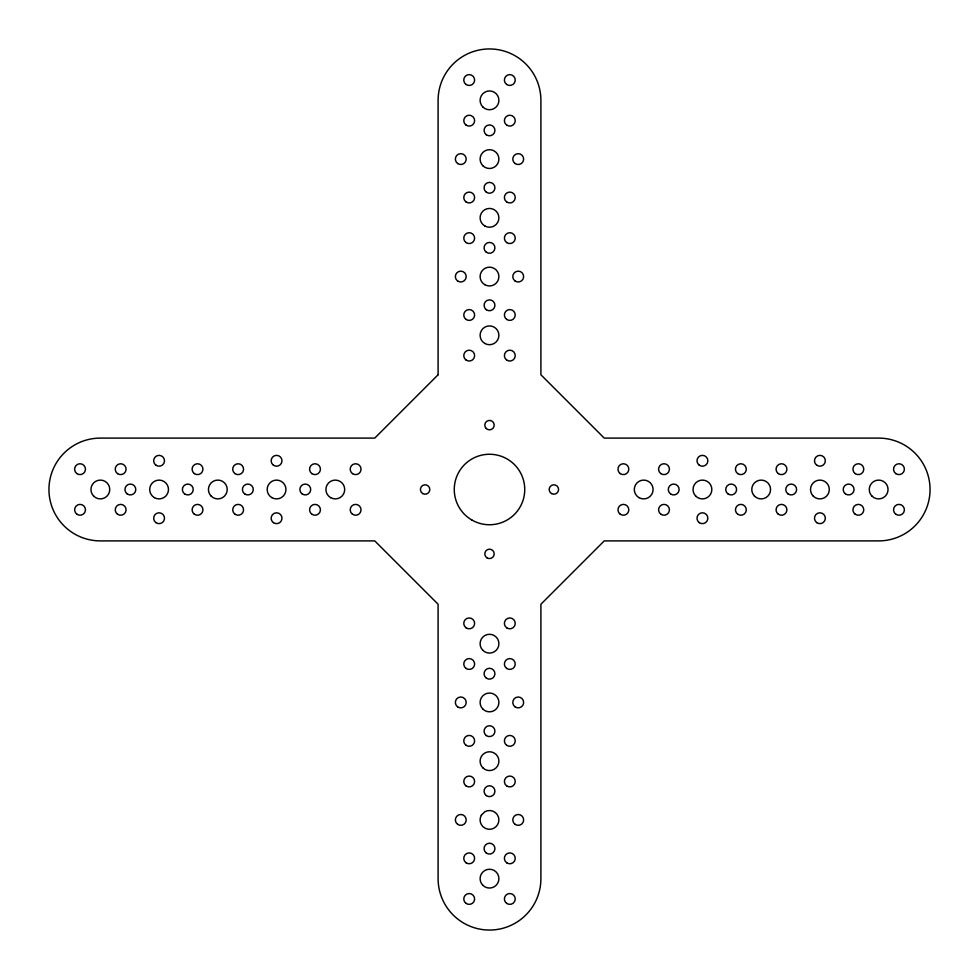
<?xml version="1.0" encoding="UTF-8"?>
<svg xmlns="http://www.w3.org/2000/svg" width="979" height="979" viewBox="0 0 979 979"><rect width="100%" height="100%" fill="white"/><g stroke="black" fill="none" stroke-linecap="round" stroke-linejoin="round"><path stroke-width="1.47" d="M481.362 815.213L481.093 815.703A9.398 9.398 0 0 0 482.855 826.557L483.259 826.937A9.398 9.398 0 0 0 495.815 826.863A9.398 9.398 0 0 0 497.087 814.369A9.398 9.398 0 0 0 484.801 811.775L481.362 815.213M438.102 374.761L374.761 438.102L100.347 438.102A51.397 51.397 0 0 0 48.95 489.5A51.397 51.397 0 0 0 100.347 540.897L374.761 540.897L438.102 604.239L438.102 878.652A51.397 51.397 0 0 0 489.5 930.05A51.397 51.397 0 0 0 540.897 878.652L540.897 604.239L604.239 540.897L878.652 540.897A51.397 51.397 0 0 0 930.05 489.5A51.397 51.397 0 0 0 878.652 438.102L604.239 438.102L540.897 374.761L540.897 100.347A51.397 51.397 0 0 0 489.5 48.95A51.397 51.397 0 0 0 438.102 100.347L438.102 374.761M487.15 557.944A4.699 4.699 0 0 0 494.199 553.881A4.699 4.699 0 0 0 487.15 549.806A4.699 4.699 0 0 0 487.15 557.944M486.171 428.447A4.699 4.699 0 0 0 494.04 426.342A4.699 4.699 0 0 0 488.288 420.578A4.699 4.699 0 0 0 486.171 428.447M466.065 903.397A5.433 5.433 0 0 0 474.607 899.456A5.433 5.433 0 0 0 466.91 894.035A5.433 5.433 0 0 0 466.065 903.397M506.681 903.397A5.433 5.433 0 0 0 515.223 899.456A5.433 5.433 0 0 0 507.526 894.035A5.433 5.433 0 0 0 506.681 903.397M466.065 862.78A5.433 5.433 0 0 0 474.607 858.84A5.433 5.433 0 0 0 466.91 853.407A5.433 5.433 0 0 0 466.065 862.78M506.681 862.78A5.433 5.433 0 0 0 515.223 858.84A5.433 5.433 0 0 0 507.526 853.407A5.433 5.433 0 0 0 506.681 862.78M457.646 824.355A5.433 5.433 0 0 0 466.188 820.402A5.433 5.433 0 0 0 458.502 814.981A5.433 5.433 0 0 0 457.646 824.355M486.367 853.076A5.433 5.433 0 0 0 494.909 849.123A5.433 5.433 0 0 0 487.224 843.702A5.433 5.433 0 0 0 486.367 853.076M486.367 795.633A5.433 5.433 0 0 0 494.909 791.681A5.433 5.433 0 0 0 487.224 786.259A5.433 5.433 0 0 0 486.367 795.633M466.065 785.917A5.433 5.433 0 0 0 474.607 781.976A5.433 5.433 0 0 0 466.91 776.555A5.433 5.433 0 0 0 466.065 785.917M506.681 785.917A5.433 5.433 0 0 0 515.223 781.976A5.433 5.433 0 0 0 507.526 776.555A5.433 5.433 0 0 0 506.681 785.917M466.065 745.3A5.433 5.433 0 0 0 474.607 741.36A5.433 5.433 0 0 0 466.91 735.927A5.433 5.433 0 0 0 466.065 745.3M486.367 735.596A5.433 5.433 0 0 0 494.909 731.643A5.433 5.433 0 0 0 487.224 726.222A5.433 5.433 0 0 0 486.367 735.596M506.681 745.3A5.433 5.433 0 0 0 515.223 741.36A5.433 5.433 0 0 0 507.526 735.927A5.433 5.433 0 0 0 506.681 745.3M457.646 706.875A5.433 5.433 0 0 0 466.188 702.922A5.433 5.433 0 0 0 458.502 697.501A5.433 5.433 0 0 0 457.646 706.875M515.089 706.875A5.433 5.433 0 0 0 523.63 702.922A5.433 5.433 0 0 0 515.945 697.501A5.433 5.433 0 0 0 515.089 706.875M486.367 678.153A5.433 5.433 0 0 0 494.909 674.201A5.433 5.433 0 0 0 487.224 668.779A5.433 5.433 0 0 0 486.367 678.153M466.065 668.437A5.433 5.433 0 0 0 474.607 664.496A5.433 5.433 0 0 0 466.91 659.075A5.433 5.433 0 0 0 466.065 668.437M506.681 668.437A5.433 5.433 0 0 0 515.223 664.496A5.433 5.433 0 0 0 507.526 659.075A5.433 5.433 0 0 0 506.681 668.437M466.065 627.82A5.433 5.433 0 0 0 474.607 623.88A5.433 5.433 0 0 0 466.91 618.447A5.433 5.433 0 0 0 466.065 627.82M506.681 627.82A5.433 5.433 0 0 0 515.223 623.88A5.433 5.433 0 0 0 507.526 618.447A5.433 5.433 0 0 0 506.681 627.82M506.681 360.052A5.433 5.433 0 0 0 515.223 356.111A5.433 5.433 0 0 0 507.526 350.69A5.433 5.433 0 0 0 506.681 360.052M466.065 360.052A5.433 5.433 0 0 0 474.607 356.111A5.433 5.433 0 0 0 466.91 350.69A5.433 5.433 0 0 0 466.065 360.052M506.681 319.435A5.433 5.433 0 0 0 515.223 315.495A5.433 5.433 0 0 0 507.526 310.062A5.433 5.433 0 0 0 506.681 319.435M466.065 319.435A5.433 5.433 0 0 0 474.607 315.495A5.433 5.433 0 0 0 466.91 310.062A5.433 5.433 0 0 0 466.065 319.435M486.367 309.731A5.433 5.433 0 0 0 494.909 305.778A5.433 5.433 0 0 0 487.224 300.357A5.433 5.433 0 0 0 486.367 309.731M515.089 281.01A5.433 5.433 0 0 0 523.63 277.057A5.433 5.433 0 0 0 515.945 271.636A5.433 5.433 0 0 0 515.089 281.01M457.646 281.01A5.433 5.433 0 0 0 466.188 277.057A5.433 5.433 0 0 0 458.502 271.636A5.433 5.433 0 0 0 457.646 281.01M506.681 242.572A5.433 5.433 0 0 0 515.223 238.631A5.433 5.433 0 0 0 507.526 233.21A5.433 5.433 0 0 0 506.681 242.572M486.367 252.288A5.433 5.433 0 0 0 494.909 248.336A5.433 5.433 0 0 0 487.224 242.914A5.433 5.433 0 0 0 486.367 252.288M466.065 242.572A5.433 5.433 0 0 0 474.607 238.631A5.433 5.433 0 0 0 466.91 233.21A5.433 5.433 0 0 0 466.065 242.572M506.681 201.955A5.433 5.433 0 0 0 515.223 198.015A5.433 5.433 0 0 0 507.526 192.582A5.433 5.433 0 0 0 506.681 201.955M466.065 201.955A5.433 5.433 0 0 0 474.607 198.015A5.433 5.433 0 0 0 466.91 192.582A5.433 5.433 0 0 0 466.065 201.955M486.367 192.251A5.433 5.433 0 0 0 494.909 188.298A5.433 5.433 0 0 0 487.224 182.877A5.433 5.433 0 0 0 486.367 192.251M515.089 163.53A5.433 5.433 0 0 0 523.63 159.577A5.433 5.433 0 0 0 515.945 154.156A5.433 5.433 0 0 0 515.089 163.53M457.646 163.53A5.433 5.433 0 0 0 466.188 159.577A5.433 5.433 0 0 0 458.502 154.156A5.433 5.433 0 0 0 457.646 163.53M506.681 125.092A5.433 5.433 0 0 0 515.223 121.151A5.433 5.433 0 0 0 507.526 115.73A5.433 5.433 0 0 0 506.681 125.092M486.367 134.808A5.433 5.433 0 0 0 494.909 130.856A5.433 5.433 0 0 0 487.224 125.434A5.433 5.433 0 0 0 486.367 134.808M466.065 125.092A5.433 5.433 0 0 0 474.607 121.151A5.433 5.433 0 0 0 466.91 115.73A5.433 5.433 0 0 0 466.065 125.092M506.681 84.475A5.433 5.433 0 0 0 515.223 80.535A5.433 5.433 0 0 0 507.526 75.102A5.433 5.433 0 0 0 506.681 84.475M466.065 84.475A5.433 5.433 0 0 0 474.607 80.535A5.433 5.433 0 0 0 466.91 75.102A5.433 5.433 0 0 0 466.065 84.475M895.834 514.244A5.433 5.433 0 0 0 904.376 510.304A5.433 5.433 0 0 0 896.678 504.883A5.433 5.433 0 0 0 895.834 514.244M895.834 473.628A5.433 5.433 0 0 0 904.376 469.687A5.433 5.433 0 0 0 896.678 464.254A5.433 5.433 0 0 0 895.834 473.628M855.218 514.244A5.433 5.433 0 0 0 863.759 510.304A5.433 5.433 0 0 0 856.062 504.883A5.433 5.433 0 0 0 855.218 514.244M855.218 473.628A5.433 5.433 0 0 0 863.759 469.687A5.433 5.433 0 0 0 856.062 464.254A5.433 5.433 0 0 0 855.218 473.628M845.501 493.942A5.433 5.433 0 0 0 854.043 489.989A5.433 5.433 0 0 0 846.358 484.568A5.433 5.433 0 0 0 845.501 493.942M816.78 522.664A5.433 5.433 0 0 0 825.321 518.711A5.433 5.433 0 0 0 817.636 513.29A5.433 5.433 0 0 0 816.78 522.664M816.78 465.221A5.433 5.433 0 0 0 825.321 461.268A5.433 5.433 0 0 0 817.636 455.847A5.433 5.433 0 0 0 816.78 465.221M788.058 493.942A5.433 5.433 0 0 0 796.6 489.989A5.433 5.433 0 0 0 788.915 484.568A5.433 5.433 0 0 0 788.058 493.942M778.354 514.244A5.433 5.433 0 0 0 786.896 510.304A5.433 5.433 0 0 0 779.198 504.883A5.433 5.433 0 0 0 778.354 514.244M778.354 473.628A5.433 5.433 0 0 0 786.896 469.687A5.433 5.433 0 0 0 779.198 464.254A5.433 5.433 0 0 0 778.354 473.628M737.738 514.244A5.433 5.433 0 0 0 746.279 510.304A5.433 5.433 0 0 0 738.582 504.883A5.433 5.433 0 0 0 737.738 514.244M737.738 473.628A5.433 5.433 0 0 0 746.279 469.687A5.433 5.433 0 0 0 738.582 464.254A5.433 5.433 0 0 0 737.738 473.628M728.021 493.942A5.433 5.433 0 0 0 736.563 489.989A5.433 5.433 0 0 0 728.878 484.568A5.433 5.433 0 0 0 728.021 493.942M699.3 522.664A5.433 5.433 0 0 0 707.841 518.711A5.433 5.433 0 0 0 700.156 513.29A5.433 5.433 0 0 0 699.3 522.664M699.3 465.221A5.433 5.433 0 0 0 707.841 461.268A5.433 5.433 0 0 0 700.156 455.847A5.433 5.433 0 0 0 699.3 465.221M670.578 493.942A5.433 5.433 0 0 0 679.12 489.989A5.433 5.433 0 0 0 671.435 484.568A5.433 5.433 0 0 0 670.578 493.942M660.874 514.244A5.433 5.433 0 0 0 669.416 510.304A5.433 5.433 0 0 0 661.718 504.883A5.433 5.433 0 0 0 660.874 514.244M660.874 473.628A5.433 5.433 0 0 0 669.416 469.687A5.433 5.433 0 0 0 661.718 464.254A5.433 5.433 0 0 0 660.874 473.628M620.258 514.244A5.433 5.433 0 0 0 628.799 510.304A5.433 5.433 0 0 0 621.102 504.883A5.433 5.433 0 0 0 620.258 514.244M620.258 473.628A5.433 5.433 0 0 0 628.799 469.687A5.433 5.433 0 0 0 621.102 464.254A5.433 5.433 0 0 0 620.258 473.628M76.913 514.244A5.433 5.433 0 0 0 85.454 510.304A5.433 5.433 0 0 0 77.757 504.883A5.433 5.433 0 0 0 76.913 514.244M76.913 473.628A5.433 5.433 0 0 0 85.454 469.687A5.433 5.433 0 0 0 77.757 464.254A5.433 5.433 0 0 0 76.913 473.628M117.529 473.628A5.433 5.433 0 0 0 126.071 469.687A5.433 5.433 0 0 0 118.373 464.254A5.433 5.433 0 0 0 117.529 473.628M117.529 514.244A5.433 5.433 0 0 0 126.071 510.304A5.433 5.433 0 0 0 118.373 504.883A5.433 5.433 0 0 0 117.529 514.244M127.233 493.942A5.433 5.433 0 0 0 135.775 489.989A5.433 5.433 0 0 0 128.09 484.568A5.433 5.433 0 0 0 127.233 493.942M155.955 465.221A5.433 5.433 0 0 0 164.496 461.268A5.433 5.433 0 0 0 156.811 455.847A5.433 5.433 0 0 0 155.955 465.221M155.955 522.664A5.433 5.433 0 0 0 164.496 518.711A5.433 5.433 0 0 0 156.811 513.29A5.433 5.433 0 0 0 155.955 522.664M184.676 493.942A5.433 5.433 0 0 0 193.218 489.989A5.433 5.433 0 0 0 185.533 484.568A5.433 5.433 0 0 0 184.676 493.942M194.393 473.628A5.433 5.433 0 0 0 202.934 469.687A5.433 5.433 0 0 0 195.237 464.254A5.433 5.433 0 0 0 194.393 473.628M194.393 514.244A5.433 5.433 0 0 0 202.934 510.304A5.433 5.433 0 0 0 195.237 504.883A5.433 5.433 0 0 0 194.393 514.244M235.009 514.244A5.433 5.433 0 0 0 243.551 510.304A5.433 5.433 0 0 0 235.853 504.883A5.433 5.433 0 0 0 235.009 514.244M244.713 493.942A5.433 5.433 0 0 0 253.255 489.989A5.433 5.433 0 0 0 245.57 484.568A5.433 5.433 0 0 0 244.713 493.942M235.009 473.628A5.433 5.433 0 0 0 243.551 469.687A5.433 5.433 0 0 0 235.853 464.254A5.433 5.433 0 0 0 235.009 473.628M273.435 465.221A5.433 5.433 0 0 0 281.976 461.268A5.433 5.433 0 0 0 274.291 455.847A5.433 5.433 0 0 0 273.435 465.221M273.435 522.664A5.433 5.433 0 0 0 281.976 518.711A5.433 5.433 0 0 0 274.291 513.29A5.433 5.433 0 0 0 273.435 522.664M302.156 493.942A5.433 5.433 0 0 0 310.698 489.989A5.433 5.433 0 0 0 303.013 484.568A5.433 5.433 0 0 0 302.156 493.942M311.873 473.628A5.433 5.433 0 0 0 320.414 469.687A5.433 5.433 0 0 0 312.717 464.254A5.433 5.433 0 0 0 311.873 473.628M311.873 514.244A5.433 5.433 0 0 0 320.414 510.304A5.433 5.433 0 0 0 312.717 504.883A5.433 5.433 0 0 0 311.873 514.244M551.532 493.575A4.699 4.699 0 0 0 558.581 489.5A4.699 4.699 0 0 0 551.532 485.425A4.699 4.699 0 0 0 551.532 493.575M422.769 493.575A4.699 4.699 0 0 0 429.818 489.5A4.699 4.699 0 0 0 422.769 485.425A4.699 4.699 0 0 0 422.769 493.575M352.489 514.244A5.433 5.433 0 0 0 361.031 510.304A5.433 5.433 0 0 0 353.333 504.883A5.433 5.433 0 0 0 352.489 514.244M352.489 473.628A5.433 5.433 0 0 0 361.031 469.687A5.433 5.433 0 0 0 353.333 464.254A5.433 5.433 0 0 0 352.489 473.628M482.855 885.297A9.398 9.398 0 0 0 498.58 881.088A9.398 9.398 0 0 0 487.065 869.572A9.398 9.398 0 0 0 482.855 885.297M515.089 824.355A5.433 5.433 0 0 0 523.63 820.402A5.433 5.433 0 0 0 515.945 814.981A5.433 5.433 0 0 0 515.089 824.355M482.855 650.337A9.398 9.398 0 0 0 498.58 646.128A9.398 9.398 0 0 0 487.065 634.612A9.398 9.398 0 0 0 482.855 650.337M482.855 767.817A9.398 9.398 0 0 0 498.58 763.608A9.398 9.398 0 0 0 487.065 752.092A9.398 9.398 0 0 0 482.855 767.817M482.855 709.077A9.398 9.398 0 0 0 498.58 704.868A9.398 9.398 0 0 0 487.065 693.352A9.398 9.398 0 0 0 482.855 709.077M872.008 496.145A9.398 9.398 0 0 0 887.733 491.935A9.398 9.398 0 0 0 876.217 480.42A9.398 9.398 0 0 0 872.008 496.145M813.268 496.145A9.398 9.398 0 0 0 828.993 491.935A9.398 9.398 0 0 0 817.477 480.42A9.398 9.398 0 0 0 813.268 496.145M754.528 496.145A9.398 9.398 0 0 0 770.253 491.935A9.398 9.398 0 0 0 758.737 480.42A9.398 9.398 0 0 0 754.528 496.145M695.788 496.145A9.398 9.398 0 0 0 711.513 491.935A9.398 9.398 0 0 0 699.997 480.42A9.398 9.398 0 0 0 695.788 496.145M638.993 497.638A9.398 9.398 0 0 0 653.091 489.5A9.398 9.398 0 0 0 638.993 481.362A9.398 9.398 0 0 0 638.993 497.638M271.868 497.638A9.398 9.398 0 0 0 285.966 489.5A9.398 9.398 0 0 0 271.868 481.362A9.398 9.398 0 0 0 271.868 497.638M330.608 497.638A9.398 9.398 0 0 0 344.706 489.5A9.398 9.398 0 0 0 330.608 481.362A9.398 9.398 0 0 0 330.608 497.638M211.183 496.145A9.398 9.398 0 0 0 226.908 491.935A9.398 9.398 0 0 0 215.392 480.42A9.398 9.398 0 0 0 211.183 496.145M154.388 497.638A9.398 9.398 0 0 0 168.486 489.5A9.398 9.398 0 0 0 154.388 481.362A9.398 9.398 0 0 0 154.388 497.638M93.703 496.145A9.398 9.398 0 0 0 109.428 491.935A9.398 9.398 0 0 0 97.912 480.42A9.398 9.398 0 0 0 93.703 496.145M482.855 106.992A9.398 9.398 0 0 0 498.58 102.783A9.398 9.398 0 0 0 487.065 91.267A9.398 9.398 0 0 0 482.855 106.992M482.855 165.732A9.398 9.398 0 0 0 498.58 161.523A9.398 9.398 0 0 0 487.065 150.007A9.398 9.398 0 0 0 482.855 165.732M484.801 225.965A9.398 9.398 0 0 0 498.898 217.827A9.398 9.398 0 0 0 484.801 209.69A9.398 9.398 0 0 0 484.801 225.965M484.801 284.705A9.398 9.398 0 0 0 498.898 276.567A9.398 9.398 0 0 0 484.801 268.43A9.398 9.398 0 0 0 484.801 284.705M484.801 343.445A9.398 9.398 0 0 0 498.898 335.307A9.398 9.398 0 0 0 484.801 327.17A9.398 9.398 0 0 0 484.801 343.445M471.878 520.02A35.244 35.244 0 0 0 524.744 489.5A35.244 35.244 0 0 0 471.878 458.98A35.244 35.244 0 0 0 471.878 520.02"/></g></svg>
